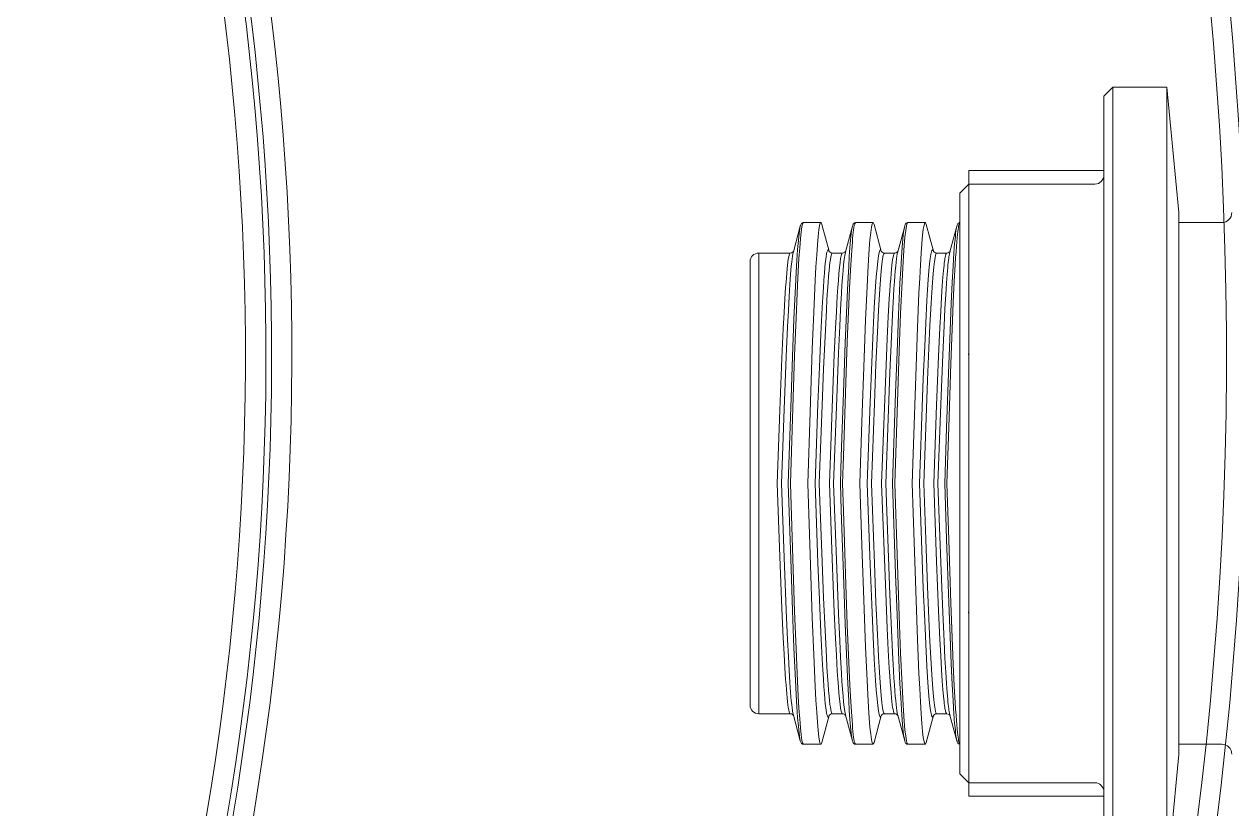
# Model space of a CAD drawing. Header units: metres. Extents: x 1628 to 1845, y 824 to 931.
# Drawn here: x 1708.0821 to 1708.3503, y 879.471 to 879.6453 of the extents above; entities that cross this region are included whole.
import ezdxf

# ---------------------------------------------------------------- set-up
doc = ezdxf.new("R2010")
doc.units = ezdxf.units.M
doc.header["$LTSCALE"] = 0.15
doc.layers.add('hidrosanitário', color=26, linetype='Continuous', lineweight=0)

msp = doc.modelspace()

# ---------------------------------------------------------------- linework, layer by layer
at = {"layer": 'hidrosanitário', "linetype": 'Continuous'}
for p, q in [((1708.32386, 879.6313), (1708.32186, 879.6293)), ((1708.32386, 879.6313), (1708.33586, 879.6313)), ((1708.32386, 879.6313), (1708.32386, 879.5433)), ((1708.33586, 879.6313), (1708.33849, 879.60349)), ((1708.33586, 879.6313), (1708.33586, 879.5433)), ((1708.32186, 879.6293), (1708.32186, 879.6118)), ((1708.29186, 879.6128), (1708.32186, 879.6128)), ((1708.29186, 879.6128), (1708.29186, 879.6098)), ((1708.32186, 879.6118), (1708.32186, 879.5433)), ((1708.29186, 879.6098), (1708.28986, 879.6078)), ((1708.29186, 879.6098), (1708.31986, 879.6098)), ((1708.29186, 879.6098), (1708.29186, 879.5433)), ((1708.28986, 879.6078), (1708.28986, 879.5433)), ((1708.33849, 879.60349), (1708.33849, 879.59212)), ((1708.25291, 879.59475), (1708.25446, 879.60048)), ((1708.25446, 879.60048), (1708.25434, 879.59994)), ((1708.25446, 879.60049), (1708.2545, 879.60061)), ((1708.2545, 879.60061), (1708.25455, 879.60076)), ((1708.25455, 879.60076), (1708.25462, 879.60091)), ((1708.25462, 879.60091), (1708.25474, 879.60106)), ((1708.25481, 879.6003), (1708.25465, 879.59916)), ((1708.25474, 879.60106), (1708.25491, 879.60119)), ((1708.25497, 879.60099), (1708.25481, 879.6003)), ((1708.25491, 879.60119), (1708.25515, 879.60124)), ((1708.25514, 879.60124), (1708.25497, 879.60099)), ((1708.25515, 879.60124), (1708.25514, 879.60124)), ((1708.25514, 879.60124), (1708.25901, 879.60124)), ((1708.25857, 879.5996), (1708.25874, 879.60058)), ((1708.25874, 879.60058), (1708.2589, 879.60113)), ((1708.2589, 879.60113), (1708.25901, 879.60124)), ((1708.25901, 879.60124), (1708.25906, 879.60122)), ((1708.25906, 879.60122), (1708.25923, 879.60084)), ((1708.25923, 879.60084), (1708.26085, 879.59487)), ((1708.2645, 879.59475), (1708.26605, 879.60048)), ((1708.26598, 879.60021), (1708.26591, 879.5998)), ((1708.26605, 879.60048), (1708.26598, 879.60021)), ((1708.26605, 879.60048), (1708.26609, 879.60061)), ((1708.26609, 879.60061), (1708.26614, 879.60076)), ((1708.26614, 879.60076), (1708.26621, 879.6009)), ((1708.26621, 879.6009), (1708.26632, 879.60105)), ((1708.26637, 879.60015), (1708.2663, 879.59965)), ((1708.26632, 879.60105), (1708.26649, 879.60118)), ((1708.26645, 879.60056), (1708.26637, 879.60015)), ((1708.26653, 879.60088), (1708.26645, 879.60056)), ((1708.26649, 879.60118), (1708.26674, 879.60124)), ((1708.26661, 879.60111), (1708.26653, 879.60088)), ((1708.26669, 879.60122), (1708.26661, 879.60111)), ((1708.26673, 879.60124), (1708.26669, 879.60122)), ((1708.26674, 879.60124), (1708.26673, 879.60124)), ((1708.26673, 879.60124), (1708.2706, 879.60124)), ((1708.27009, 879.59904), (1708.27026, 879.60021)), ((1708.27026, 879.60021), (1708.27042, 879.60095)), ((1708.27042, 879.60095), (1708.27058, 879.60124)), ((1708.27058, 879.60124), (1708.2706, 879.60124)), ((1708.2706, 879.60124), (1708.27074, 879.60108)), ((1708.27074, 879.60108), (1708.27082, 879.60084)), ((1708.27082, 879.60084), (1708.27243, 879.59487)), ((1708.27609, 879.59475), (1708.27764, 879.60048)), ((1708.27756, 879.60014), (1708.2774, 879.59912)), ((1708.27764, 879.60048), (1708.27756, 879.60014)), ((1708.27764, 879.60048), (1708.27767, 879.60059)), ((1708.27767, 879.60059), (1708.27771, 879.60072)), ((1708.27771, 879.60072), (1708.27776, 879.60084)), ((1708.27776, 879.60084), (1708.27783, 879.60096)), ((1708.27783, 879.60096), (1708.27795, 879.6011)), ((1708.27803, 879.6005), (1708.27786, 879.59947)), ((1708.27795, 879.6011), (1708.27813, 879.60121)), ((1708.27819, 879.60109), (1708.27803, 879.6005)), ((1708.27813, 879.60121), (1708.27833, 879.60124)), ((1708.27832, 879.60124), (1708.27819, 879.60109)), ((1708.27833, 879.60124), (1708.27832, 879.60124)), ((1708.27832, 879.60124), (1708.28219, 879.60124)), ((1708.28177, 879.59976), (1708.28194, 879.60069)), ((1708.28194, 879.60069), (1708.2821, 879.60117)), ((1708.2821, 879.60117), (1708.28219, 879.60124)), ((1708.28219, 879.60124), (1708.28226, 879.6012)), ((1708.28226, 879.6012), (1708.28241, 879.60084)), ((1708.28241, 879.60084), (1708.28402, 879.59487)), ((1708.28768, 879.59475), (1708.28922, 879.60048)), ((1708.28914, 879.60011), (1708.28908, 879.59977)), ((1708.2892, 879.60037), (1708.28914, 879.60011)), ((1708.28922, 879.60048), (1708.2892, 879.60037)), ((1708.28923, 879.60048), (1708.28925, 879.60058)), ((1708.28925, 879.60058), (1708.2893, 879.60072)), ((1708.2893, 879.60072), (1708.28936, 879.60086)), ((1708.28936, 879.60086), (1708.28945, 879.601)), ((1708.28945, 879.601), (1708.28958, 879.60113)), ((1708.28955, 879.60012), (1708.28948, 879.5997)), ((1708.28961, 879.60046), (1708.28955, 879.60012)), ((1708.28958, 879.60113), (1708.28981, 879.60123)), ((1708.28966, 879.60073), (1708.28961, 879.60046)), ((1708.28972, 879.60093), (1708.28966, 879.60073)), ((1708.28977, 879.60107), (1708.28972, 879.60093)), ((1708.28982, 879.60117), (1708.28977, 879.60107)), ((1708.28981, 879.60123), (1708.28986, 879.60124)), ((1708.28987, 879.60122), (1708.28982, 879.60117)), ((1708.33913, 879.60124), (1708.33849, 879.60124)), ((1708.34805, 879.60124), (1708.33913, 879.60124)), ((1708.25418, 879.59881), (1708.25402, 879.59725)), ((1708.25434, 879.59994), (1708.25418, 879.59881)), ((1708.25449, 879.5976), (1708.25432, 879.59562)), ((1708.25465, 879.59916), (1708.25449, 879.5976)), ((1708.25825, 879.59633), (1708.25841, 879.59818)), ((1708.25841, 879.59818), (1708.25857, 879.5996)), ((1708.26569, 879.59806), (1708.26561, 879.59733)), ((1708.26576, 879.59872), (1708.26569, 879.59806)), ((1708.26583, 879.5993), (1708.26576, 879.59872)), ((1708.26591, 879.5998), (1708.26583, 879.5993)), ((1708.26608, 879.59767), (1708.26601, 879.59686)), ((1708.26615, 879.59841), (1708.26608, 879.59767)), ((1708.26623, 879.59907), (1708.26615, 879.59841)), ((1708.2663, 879.59965), (1708.26623, 879.59907)), ((1708.26977, 879.59541), (1708.26993, 879.59744)), ((1708.26993, 879.59744), (1708.27009, 879.59904)), ((1708.27723, 879.59766), (1708.27707, 879.59579)), ((1708.2774, 879.59912), (1708.27723, 879.59766)), ((1708.2777, 879.59801), (1708.27754, 879.59613)), ((1708.27786, 879.59947), (1708.2777, 879.59801)), ((1708.28145, 879.59662), (1708.28161, 879.59841)), ((1708.28161, 879.59841), (1708.28177, 879.59976)), ((1708.28881, 879.59748), (1708.28873, 879.59661)), ((1708.28888, 879.59822), (1708.28881, 879.59748)), ((1708.28895, 879.59884), (1708.28888, 879.59822)), ((1708.28902, 879.59935), (1708.28895, 879.59884)), ((1708.28908, 879.59977), (1708.28902, 879.59935)), ((1708.28927, 879.59782), (1708.2892, 879.59695)), ((1708.28935, 879.59857), (1708.28927, 879.59782)), ((1708.28942, 879.59919), (1708.28935, 879.59857)), ((1708.28948, 879.5997), (1708.28942, 879.59919)), ((1708.25273, 879.59464), (1708.25286, 879.59475)), ((1708.25281, 879.59431), (1708.25291, 879.59475)), ((1708.25286, 879.59475), (1708.25293, 879.59484)), ((1708.25293, 879.59484), (1708.25294, 879.59487)), ((1708.25386, 879.59528), (1708.2537, 879.59291)), ((1708.25402, 879.59725), (1708.25386, 879.59528)), ((1708.25432, 879.59562), (1708.25416, 879.59324)), ((1708.25809, 879.59407), (1708.25825, 879.59633)), ((1708.26046, 879.59496), (1708.26037, 879.59467)), ((1708.26054, 879.59513), (1708.26046, 879.59496)), ((1708.26063, 879.5952), (1708.26054, 879.59513)), ((1708.26071, 879.59515), (1708.26063, 879.5952)), ((1708.26079, 879.595), (1708.26071, 879.59515)), ((1708.26088, 879.59475), (1708.26079, 879.595)), ((1708.26084, 879.59486), (1708.26083, 879.59489)), ((1708.26083, 879.59489), (1708.26084, 879.59488)), ((1708.26084, 879.59488), (1708.26086, 879.59484)), ((1708.26086, 879.59484), (1708.26093, 879.59475)), ((1708.26093, 879.59475), (1708.26106, 879.59464)), ((1708.26431, 879.59464), (1708.26445, 879.59475)), ((1708.26445, 879.59475), (1708.26451, 879.59484)), ((1708.26446, 879.59459), (1708.2645, 879.59475)), ((1708.26451, 879.59484), (1708.26453, 879.59487)), ((1708.2654, 879.59472), (1708.26534, 879.59372)), ((1708.26547, 879.59566), (1708.2654, 879.59472)), ((1708.26554, 879.59653), (1708.26547, 879.59566)), ((1708.26561, 879.59733), (1708.26554, 879.59653)), ((1708.26587, 879.59504), (1708.2658, 879.59403)), ((1708.26594, 879.59599), (1708.26587, 879.59504)), ((1708.26601, 879.59686), (1708.26594, 879.59599)), ((1708.26961, 879.59299), (1708.26977, 879.59541)), ((1708.27208, 879.59504), (1708.27194, 879.59461)), ((1708.27221, 879.59519), (1708.27208, 879.59504)), ((1708.27232, 879.59512), (1708.27221, 879.59519)), ((1708.27242, 879.59489), (1708.27232, 879.59512)), ((1708.27243, 879.59486), (1708.27242, 879.59489)), ((1708.27242, 879.59489), (1708.27242, 879.59488)), ((1708.27242, 879.59488), (1708.27245, 879.59484)), ((1708.27245, 879.59484), (1708.27252, 879.59475)), ((1708.27252, 879.59475), (1708.27265, 879.59464)), ((1708.2759, 879.59464), (1708.27604, 879.59475)), ((1708.27604, 879.59475), (1708.2761, 879.59484)), ((1708.27606, 879.59464), (1708.27609, 879.59475)), ((1708.2761, 879.59484), (1708.27612, 879.59487)), ((1708.27707, 879.59579), (1708.27691, 879.59351)), ((1708.27754, 879.59613), (1708.27738, 879.59384)), ((1708.28129, 879.59442), (1708.28145, 879.59662)), ((1708.28356, 879.59473), (1708.28344, 879.59414)), ((1708.28368, 879.59507), (1708.28356, 879.59473)), ((1708.28379, 879.59519), (1708.28368, 879.59507)), ((1708.2839, 879.59514), (1708.28379, 879.59519)), ((1708.284, 879.59494), (1708.2839, 879.59514)), ((1708.28402, 879.59487), (1708.284, 879.59494)), ((1708.28402, 879.59486), (1708.28401, 879.59489)), ((1708.28401, 879.59489), (1708.28401, 879.59488)), ((1708.28401, 879.59488), (1708.28404, 879.59484)), ((1708.28404, 879.59484), (1708.28411, 879.59475)), ((1708.28411, 879.59475), (1708.28424, 879.59464)), ((1708.28751, 879.59465), (1708.28764, 879.59477)), ((1708.28764, 879.59477), (1708.2877, 879.59485)), ((1708.28765, 879.59463), (1708.28768, 879.59475)), ((1708.2877, 879.59485), (1708.28771, 879.59486)), ((1708.28865, 879.59561), (1708.28856, 879.59445)), ((1708.28873, 879.59661), (1708.28865, 879.59561)), ((1708.28903, 879.59477), (1708.28894, 879.59345)), ((1708.28911, 879.59594), (1708.28903, 879.59477)), ((1708.2892, 879.59695), (1708.28911, 879.59594)), ((1708.24331, 879.5433), (1708.24331, 879.59255)), ((1708.24524, 879.5433), (1708.24524, 879.59448)), ((1708.25222, 879.59448), (1708.24524, 879.59448)), ((1708.25162, 879.59176), (1708.2517, 879.59248)), ((1708.2517, 879.59248), (1708.25179, 879.5931)), ((1708.25179, 879.5931), (1708.25188, 879.59361)), ((1708.25188, 879.59361), (1708.25197, 879.59401)), ((1708.25197, 879.59401), (1708.25206, 879.5943)), ((1708.25206, 879.5943), (1708.25216, 879.59446)), ((1708.25216, 879.59446), (1708.25222, 879.59448)), ((1708.25222, 879.59448), (1708.25248, 879.59452)), ((1708.25222, 879.59448), (1708.25222, 879.59448)), ((1708.25246, 879.5916), (1708.25255, 879.59243)), ((1708.25248, 879.59452), (1708.25273, 879.59464)), ((1708.25255, 879.59243), (1708.25264, 879.59316)), ((1708.25264, 879.59316), (1708.25272, 879.59379)), ((1708.25272, 879.59379), (1708.25281, 879.59431)), ((1708.2537, 879.59291), (1708.25353, 879.59016)), ((1708.25416, 879.59324), (1708.254, 879.59047)), ((1708.25793, 879.59143), (1708.25809, 879.59407)), ((1708.26001, 879.59225), (1708.25991, 879.59123)), ((1708.26011, 879.59307), (1708.26001, 879.59225)), ((1708.2602, 879.59374), (1708.26011, 879.59307)), ((1708.26028, 879.59427), (1708.2602, 879.59374)), ((1708.26037, 879.59467), (1708.26028, 879.59427)), ((1708.26104, 879.59238), (1708.26094, 879.59156)), ((1708.26113, 879.59304), (1708.26104, 879.59238)), ((1708.26106, 879.59464), (1708.2613, 879.59452)), ((1708.26122, 879.59356), (1708.26113, 879.59304)), ((1708.2613, 879.59396), (1708.26122, 879.59356)), ((1708.2613, 879.59452), (1708.26157, 879.59448)), ((1708.26139, 879.59424), (1708.2613, 879.59396)), ((1708.26147, 879.59442), (1708.26139, 879.59424)), ((1708.26156, 879.59448), (1708.26147, 879.59442)), ((1708.26157, 879.59448), (1708.26156, 879.59448)), ((1708.26381, 879.59448), (1708.26157, 879.59448)), ((1708.26315, 879.59124), (1708.26328, 879.59236)), ((1708.26328, 879.59236), (1708.2634, 879.59324)), ((1708.2634, 879.59324), (1708.26353, 879.59389)), ((1708.26353, 879.59389), (1708.26365, 879.59429)), ((1708.26365, 879.59429), (1708.26376, 879.59447)), ((1708.26376, 879.59447), (1708.26381, 879.59448)), ((1708.26381, 879.59448), (1708.26407, 879.59452)), ((1708.26381, 879.59448), (1708.26381, 879.59448)), ((1708.26407, 879.59452), (1708.26431, 879.59464)), ((1708.26408, 879.5919), (1708.26421, 879.59303)), ((1708.26421, 879.59303), (1708.26433, 879.59393)), ((1708.26433, 879.59393), (1708.26446, 879.59459)), ((1708.26534, 879.59372), (1708.2652, 879.59152)), ((1708.2658, 879.59403), (1708.26567, 879.59183)), ((1708.26944, 879.59017), (1708.26961, 879.59299)), ((1708.27165, 879.59268), (1708.27149, 879.59112)), ((1708.2718, 879.59384), (1708.27165, 879.59268)), ((1708.27194, 879.59461), (1708.2718, 879.59384)), ((1708.27273, 879.59314), (1708.27258, 879.59198)), ((1708.27265, 879.59464), (1708.27289, 879.59452)), ((1708.27288, 879.5939), (1708.27273, 879.59314)), ((1708.27301, 879.59433), (1708.27288, 879.5939)), ((1708.27289, 879.59452), (1708.27316, 879.59448)), ((1708.27314, 879.59448), (1708.27301, 879.59433)), ((1708.27316, 879.59448), (1708.27314, 879.59448)), ((1708.27316, 879.59448), (1708.27316, 879.59448)), ((1708.2754, 879.59448), (1708.27316, 879.59448)), ((1708.27479, 879.59176), (1708.27488, 879.59248)), ((1708.27488, 879.59248), (1708.27496, 879.59307)), ((1708.27496, 879.59307), (1708.27505, 879.59356)), ((1708.27505, 879.59356), (1708.27513, 879.59394)), ((1708.27513, 879.59394), (1708.27521, 879.59422)), ((1708.27521, 879.59422), (1708.27529, 879.5944)), ((1708.27529, 879.5944), (1708.27538, 879.59448)), ((1708.27538, 879.59448), (1708.2754, 879.59448)), ((1708.2754, 879.59448), (1708.27566, 879.59452)), ((1708.27564, 879.59155), (1708.27573, 879.59242)), ((1708.27566, 879.59452), (1708.2759, 879.59464)), ((1708.27573, 879.59242), (1708.27581, 879.59316)), ((1708.27581, 879.59316), (1708.2759, 879.59376)), ((1708.2759, 879.59376), (1708.27598, 879.59425)), ((1708.27598, 879.59425), (1708.27606, 879.59464)), ((1708.27691, 879.59351), (1708.27675, 879.59085)), ((1708.27738, 879.59384), (1708.27722, 879.59116)), ((1708.28113, 879.59183), (1708.28129, 879.59442)), ((1708.28317, 879.59207), (1708.28302, 879.59049)), ((1708.28331, 879.59327), (1708.28317, 879.59207)), ((1708.28344, 879.59414), (1708.28331, 879.59327)), ((1708.28424, 879.59257), (1708.2841, 879.59139)), ((1708.28424, 879.59464), (1708.28448, 879.59452)), ((1708.28437, 879.59343), (1708.28424, 879.59257)), ((1708.2845, 879.59402), (1708.28437, 879.59343)), ((1708.28448, 879.59452), (1708.28475, 879.59448)), ((1708.28461, 879.59435), (1708.2845, 879.59402)), ((1708.28472, 879.59448), (1708.28461, 879.59435)), ((1708.28475, 879.59448), (1708.28472, 879.59448)), ((1708.28699, 879.59448), (1708.28474, 879.59448)), ((1708.28475, 879.59448), (1708.28475, 879.59448)), ((1708.28638, 879.59173), (1708.28643, 879.5922)), ((1708.28643, 879.5922), (1708.28649, 879.59261)), ((1708.28649, 879.59261), (1708.28654, 879.59297)), ((1708.28654, 879.59297), (1708.28658, 879.59327)), ((1708.28658, 879.59327), (1708.28663, 879.59353)), ((1708.28663, 879.59353), (1708.28667, 879.59375)), ((1708.28667, 879.59375), (1708.28671, 879.59393)), ((1708.28671, 879.59393), (1708.28675, 879.59408)), ((1708.28675, 879.59408), (1708.28679, 879.5942)), ((1708.28679, 879.5942), (1708.28683, 879.59429)), ((1708.28683, 879.59429), (1708.28686, 879.59437)), ((1708.28686, 879.59437), (1708.2869, 879.59442)), ((1708.2869, 879.59442), (1708.28693, 879.59446)), ((1708.28693, 879.59446), (1708.28696, 879.59448)), ((1708.28696, 879.59448), (1708.28699, 879.59448)), ((1708.28699, 879.59448), (1708.28699, 879.59448)), ((1708.287, 879.59448), (1708.28729, 879.59453)), ((1708.28725, 879.59185), (1708.28731, 879.5924)), ((1708.28729, 879.59453), (1708.28751, 879.59465)), ((1708.28731, 879.5924), (1708.28737, 879.59288)), ((1708.28737, 879.59288), (1708.28742, 879.59329)), ((1708.28742, 879.59329), (1708.28747, 879.59365)), ((1708.28747, 879.59365), (1708.28752, 879.59396)), ((1708.28752, 879.59396), (1708.28756, 879.59422)), ((1708.28756, 879.59422), (1708.28761, 879.59445)), ((1708.28761, 879.59445), (1708.28765, 879.59463)), ((1708.28847, 879.59313), (1708.28838, 879.59162)), ((1708.28856, 879.59445), (1708.28847, 879.59313)), ((1708.28894, 879.59345), (1708.28885, 879.59193)), ((1708.33849, 879.59212), (1708.33849, 879.5433)), ((1708.25136, 879.58906), (1708.25145, 879.59004)), ((1708.25145, 879.59004), (1708.25153, 879.59094)), ((1708.25153, 879.59094), (1708.25162, 879.59176)), ((1708.25222, 879.58862), (1708.2523, 879.58969)), ((1708.2523, 879.58969), (1708.25238, 879.59068)), ((1708.25238, 879.59068), (1708.25246, 879.5916)), ((1708.25353, 879.59016), (1708.25337, 879.58704)), ((1708.254, 879.59047), (1708.25384, 879.58734)), ((1708.25776, 879.5884), (1708.25793, 879.59143)), ((1708.2598, 879.58999), (1708.25969, 879.5885)), ((1708.25991, 879.59123), (1708.2598, 879.58999)), ((1708.26073, 879.58934), (1708.26062, 879.58786)), ((1708.26084, 879.59056), (1708.26073, 879.58934)), ((1708.26094, 879.59156), (1708.26084, 879.59056)), ((1708.2629, 879.5884), (1708.26302, 879.58991)), ((1708.26302, 879.58991), (1708.26315, 879.59124)), ((1708.26383, 879.58902), (1708.26396, 879.59055)), ((1708.26396, 879.59055), (1708.26408, 879.5919)), ((1708.2652, 879.59152), (1708.26506, 879.58907)), ((1708.26553, 879.58936), (1708.26539, 879.58656)), ((1708.26567, 879.59183), (1708.26553, 879.58936)), ((1708.26928, 879.587), (1708.26944, 879.59017)), ((1708.27149, 879.59112), (1708.27133, 879.58922)), ((1708.27242, 879.59045), (1708.27226, 879.58857)), ((1708.27258, 879.59198), (1708.27242, 879.59045)), ((1708.27452, 879.58875), (1708.27461, 879.5899)), ((1708.27461, 879.5899), (1708.2747, 879.5909)), ((1708.2747, 879.5909), (1708.27479, 879.59176)), ((1708.27535, 879.58807), (1708.27545, 879.58937)), ((1708.27545, 879.58937), (1708.27554, 879.59053)), ((1708.27554, 879.59053), (1708.27564, 879.59155)), ((1708.27675, 879.59085), (1708.27659, 879.58782)), ((1708.27722, 879.59116), (1708.27706, 879.58812)), ((1708.28096, 879.58886), (1708.28113, 879.59183)), ((1708.28302, 879.59049), (1708.28287, 879.58856)), ((1708.28395, 879.58982), (1708.2838, 879.58792)), ((1708.2841, 879.59139), (1708.28395, 879.58982)), ((1708.28613, 879.58909), (1708.2862, 879.58989)), ((1708.2862, 879.58989), (1708.28626, 879.59058)), ((1708.28626, 879.59058), (1708.28632, 879.5912)), ((1708.28632, 879.5912), (1708.28638, 879.59173)), ((1708.28699, 879.5888), (1708.28706, 879.58972)), ((1708.28706, 879.58972), (1708.28713, 879.59053)), ((1708.28713, 879.59053), (1708.28719, 879.59123)), ((1708.28719, 879.59123), (1708.28725, 879.59185)), ((1708.28838, 879.59162), (1708.28818, 879.58796)), ((1708.28885, 879.59193), (1708.28865, 879.58825)), ((1708.25104, 879.58429), (1708.2512, 879.58687)), ((1708.2512, 879.58687), (1708.25128, 879.58801)), ((1708.25128, 879.58801), (1708.25136, 879.58906)), ((1708.25197, 879.58484), (1708.25213, 879.58747)), ((1708.25213, 879.58747), (1708.25222, 879.58862)), ((1708.25337, 879.58704), (1708.25305, 879.57983)), ((1708.25384, 879.58734), (1708.25352, 879.58008)), ((1708.25744, 879.58134), (1708.25776, 879.5884)), ((1708.25957, 879.58674), (1708.25944, 879.58471)), ((1708.25969, 879.5885), (1708.25957, 879.58674)), ((1708.26062, 879.58786), (1708.2605, 879.58612)), ((1708.26267, 879.58499), (1708.26278, 879.58674)), ((1708.26278, 879.58674), (1708.2629, 879.5884)), ((1708.2636, 879.58555), (1708.26371, 879.58733)), ((1708.26371, 879.58733), (1708.26383, 879.58902)), ((1708.26506, 879.58907), (1708.26492, 879.58629)), ((1708.26896, 879.57967), (1708.26928, 879.587)), ((1708.27118, 879.58704), (1708.27103, 879.58473)), ((1708.27133, 879.58922), (1708.27118, 879.58704)), ((1708.27226, 879.58857), (1708.27211, 879.58642)), ((1708.27432, 879.58602), (1708.27442, 879.58747)), ((1708.27442, 879.58747), (1708.27452, 879.58875)), ((1708.27525, 879.5866), (1708.27535, 879.58807)), ((1708.27659, 879.58782), (1708.27626, 879.58075)), ((1708.27706, 879.58812), (1708.27673, 879.58102)), ((1708.2808, 879.58554), (1708.28096, 879.58886)), ((1708.28287, 879.58856), (1708.28272, 879.58633)), ((1708.2838, 879.58792), (1708.28365, 879.58572)), ((1708.28583, 879.58469), (1708.28599, 879.58716)), ((1708.28599, 879.58716), (1708.28606, 879.58819)), ((1708.28606, 879.58819), (1708.28613, 879.58909)), ((1708.28676, 879.58524), (1708.28692, 879.58776)), ((1708.28692, 879.58776), (1708.28699, 879.5888)), ((1708.28818, 879.58796), (1708.28796, 879.58327)), ((1708.28865, 879.58825), (1708.28843, 879.58354)), ((1708.25086, 879.58123), (1708.25104, 879.58429)), ((1708.2518, 879.58174), (1708.25197, 879.58484)), ((1708.25944, 879.58471), (1708.25931, 879.58235)), ((1708.26037, 879.58412), (1708.26024, 879.58179)), ((1708.2605, 879.58612), (1708.26037, 879.58412)), ((1708.26246, 879.58142), (1708.26267, 879.58499)), ((1708.26339, 879.58193), (1708.2636, 879.58555)), ((1708.26492, 879.58629), (1708.26469, 879.58122)), ((1708.26539, 879.58656), (1708.26516, 879.58146)), ((1708.27103, 879.58473), (1708.27089, 879.5823)), ((1708.27196, 879.58413), (1708.27183, 879.58174)), ((1708.27211, 879.58642), (1708.27196, 879.58413)), ((1708.27399, 879.58033), (1708.27422, 879.58436)), ((1708.27422, 879.58436), (1708.27432, 879.58602)), ((1708.27492, 879.58083), (1708.27515, 879.58492)), ((1708.27515, 879.58492), (1708.27525, 879.5866)), ((1708.28048, 879.57794), (1708.2808, 879.58554)), ((1708.28272, 879.58633), (1708.28257, 879.58391)), ((1708.28365, 879.58572), (1708.2835, 879.58333)), ((1708.28565, 879.58159), (1708.28583, 879.58469)), ((1708.28658, 879.5821), (1708.28676, 879.58524)), ((1708.25161, 879.57807), (1708.2518, 879.58174)), ((1708.25711, 879.57311), (1708.25744, 879.58134)), ((1708.25931, 879.58235), (1708.25902, 879.57645)), ((1708.26024, 879.58179), (1708.25995, 879.57596)), ((1708.26228, 879.57778), (1708.26246, 879.58142)), ((1708.26321, 879.57823), (1708.26339, 879.58193)), ((1708.26516, 879.58146), (1708.26489, 879.57472)), ((1708.27089, 879.5823), (1708.27065, 879.57739)), ((1708.27183, 879.58174), (1708.27158, 879.5769)), ((1708.28257, 879.58391), (1708.28231, 879.57891)), ((1708.2835, 879.58333), (1708.28324, 879.57839)), ((1708.28546, 879.57788), (1708.28565, 879.58159)), ((1708.28639, 879.57834), (1708.28658, 879.5821)), ((1708.28796, 879.58327), (1708.28771, 879.57729)), ((1708.28843, 879.58354), (1708.28818, 879.57753)), ((1708.25068, 879.57762), (1708.25086, 879.58123)), ((1708.25305, 879.57983), (1708.25272, 879.57149)), ((1708.25352, 879.58008), (1708.25319, 879.5717)), ((1708.26469, 879.58122), (1708.26443, 879.57451)), ((1708.26863, 879.57121), (1708.26896, 879.57967)), ((1708.27375, 879.57546), (1708.27399, 879.58033)), ((1708.27469, 879.57588), (1708.27492, 879.58083)), ((1708.27626, 879.58075), (1708.27594, 879.57253)), ((1708.27673, 879.58102), (1708.27641, 879.57275)), ((1708.28231, 879.57891), (1708.28207, 879.57382)), ((1708.25038, 879.57112), (1708.25068, 879.57762)), ((1708.25132, 879.57148), (1708.25161, 879.57807)), ((1708.25902, 879.57645), (1708.2587, 879.56913)), ((1708.25995, 879.57596), (1708.25963, 879.56874)), ((1708.26201, 879.57191), (1708.26228, 879.57778)), ((1708.26294, 879.57228), (1708.26321, 879.57823)), ((1708.27065, 879.57739), (1708.27033, 879.57017)), ((1708.27158, 879.5769), (1708.27126, 879.56978)), ((1708.28015, 879.56928), (1708.28048, 879.57794)), ((1708.28324, 879.57839), (1708.28301, 879.57337)), ((1708.28517, 879.57159), (1708.28546, 879.57788)), ((1708.2861, 879.57196), (1708.28639, 879.57834)), ((1708.28771, 879.57729), (1708.28743, 879.56972)), ((1708.28818, 879.57753), (1708.28789, 879.56992)), ((1708.26443, 879.57451), (1708.2641, 879.56558)), ((1708.26489, 879.57472), (1708.26457, 879.56574)), ((1708.27341, 879.56764), (1708.27375, 879.57546)), ((1708.27435, 879.56795), (1708.27469, 879.57588)), ((1708.28207, 879.57382), (1708.28177, 879.56657)), ((1708.28301, 879.57337), (1708.2827, 879.56622)), ((1708.24992, 879.55956), (1708.25038, 879.57112)), ((1708.25085, 879.55976), (1708.25132, 879.57148)), ((1708.25272, 879.57149), (1708.2524, 879.5623)), ((1708.25319, 879.5717), (1708.25287, 879.56245)), ((1708.25663, 879.55911), (1708.25711, 879.57311)), ((1708.26153, 879.56008), (1708.26201, 879.57191)), ((1708.26246, 879.56029), (1708.26294, 879.57228)), ((1708.26815, 879.557), (1708.26863, 879.57121)), ((1708.27594, 879.57253), (1708.27562, 879.56345)), ((1708.27641, 879.57275), (1708.27608, 879.56361)), ((1708.28473, 879.56066), (1708.28517, 879.57159)), ((1708.28566, 879.56087), (1708.2861, 879.57196)), ((1708.29183, 879.57185), (1708.29186, 879.57245)), ((1708.2587, 879.56913), (1708.25838, 879.56097)), ((1708.25963, 879.56874), (1708.25931, 879.56069)), ((1708.27033, 879.57017), (1708.26998, 879.56135)), ((1708.27126, 879.56978), (1708.27091, 879.56107)), ((1708.27343, 879.5433), (1708.27435, 879.56795)), ((1708.2795, 879.54984), (1708.28015, 879.56928)), ((1708.28743, 879.56972), (1708.28695, 879.55568)), ((1708.28789, 879.56992), (1708.28741, 879.5558)), ((1708.2641, 879.56558), (1708.26356, 879.5493)), ((1708.26457, 879.56574), (1708.26403, 879.54937)), ((1708.2725, 879.5433), (1708.27341, 879.56764)), ((1708.28177, 879.56657), (1708.28137, 879.556)), ((1708.2827, 879.56622), (1708.2823, 879.55579)), ((1708.27562, 879.56345), (1708.27496, 879.5433)), ((1708.27608, 879.56361), (1708.27542, 879.5433)), ((1708.2524, 879.5623), (1708.25178, 879.5433)), ((1708.25287, 879.56245), (1708.25225, 879.5433)), ((1708.25838, 879.56097), (1708.25774, 879.5433)), ((1708.25931, 879.56069), (1708.25867, 879.5433)), ((1708.26091, 879.5433), (1708.26153, 879.56008)), ((1708.26185, 879.5433), (1708.26246, 879.56029)), ((1708.26998, 879.56135), (1708.26933, 879.5433)), ((1708.27091, 879.56107), (1708.27026, 879.5433)), ((1708.28409, 879.5433), (1708.28473, 879.56066)), ((1708.28502, 879.5433), (1708.28566, 879.56087)), ((1708.24932, 879.5433), (1708.24992, 879.55956)), ((1708.25026, 879.5433), (1708.25085, 879.55976)), ((1708.25612, 879.5433), (1708.25663, 879.55911)), ((1708.26771, 879.5433), (1708.26815, 879.557)), ((1708.28137, 879.556), (1708.28091, 879.5433)), ((1708.2823, 879.55579), (1708.28185, 879.5433)), ((1708.28695, 879.55568), (1708.28655, 879.5433)), ((1708.28741, 879.5558), (1708.28701, 879.5433)), ((1708.26356, 879.5493), (1708.26337, 879.5433)), ((1708.26403, 879.54937), (1708.26384, 879.5433)), ((1708.27929, 879.5433), (1708.2795, 879.54984)), ((1708.24331, 879.5433), (1708.24331, 879.49405)), ((1708.24524, 879.5433), (1708.24524, 879.49212)), ((1708.24932, 879.5433), (1708.24992, 879.52704)), ((1708.25026, 879.5433), (1708.25085, 879.52684)), ((1708.2524, 879.5243), (1708.25178, 879.5433)), ((1708.25287, 879.52415), (1708.25225, 879.5433)), ((1708.25612, 879.5433), (1708.25663, 879.52748)), ((1708.25838, 879.52563), (1708.25774, 879.5433)), ((1708.25931, 879.5259), (1708.25867, 879.5433)), ((1708.26091, 879.5433), (1708.26153, 879.52651)), ((1708.26185, 879.5433), (1708.26246, 879.52631)), ((1708.26356, 879.53729), (1708.26337, 879.5433)), ((1708.26403, 879.53722), (1708.26384, 879.5433)), ((1708.26771, 879.5433), (1708.26815, 879.52959)), ((1708.26998, 879.52525), (1708.26933, 879.5433)), ((1708.27091, 879.52553), (1708.27026, 879.5433)), ((1708.2725, 879.5433), (1708.27341, 879.51896)), ((1708.27343, 879.5433), (1708.27435, 879.51865)), ((1708.27562, 879.52315), (1708.27496, 879.5433)), ((1708.27608, 879.52299), (1708.27542, 879.5433)), ((1708.27929, 879.5433), (1708.2795, 879.53676)), ((1708.28137, 879.5306), (1708.28091, 879.5433)), ((1708.2823, 879.53081), (1708.28185, 879.5433)), ((1708.28409, 879.5433), (1708.28473, 879.52594)), ((1708.28502, 879.5433), (1708.28566, 879.52572)), ((1708.28695, 879.53091), (1708.28655, 879.5433)), ((1708.28741, 879.5308), (1708.28701, 879.5433)), ((1708.28986, 879.4788), (1708.28986, 879.5433)), ((1708.29186, 879.4768), (1708.29186, 879.5433)), ((1708.32186, 879.4748), (1708.32186, 879.5433)), ((1708.32386, 879.4553), (1708.32386, 879.5433)), ((1708.33586, 879.4553), (1708.33586, 879.5433)), ((1708.33849, 879.49448), (1708.33849, 879.5433)), ((1708.2641, 879.52102), (1708.26356, 879.53729)), ((1708.26457, 879.52086), (1708.26403, 879.53722)), ((1708.2795, 879.53676), (1708.28015, 879.51732)), ((1708.28177, 879.52003), (1708.28137, 879.5306)), ((1708.2827, 879.52038), (1708.2823, 879.53081)), ((1708.28743, 879.51687), (1708.28695, 879.53091)), ((1708.28789, 879.51668), (1708.28741, 879.5308)), ((1708.26815, 879.52959), (1708.26863, 879.51538)), ((1708.24992, 879.52704), (1708.25038, 879.51547)), ((1708.25085, 879.52684), (1708.25132, 879.51511)), ((1708.25663, 879.52748), (1708.25711, 879.51349)), ((1708.2587, 879.51747), (1708.25838, 879.52563)), ((1708.25963, 879.51785), (1708.25931, 879.5259)), ((1708.26153, 879.52651), (1708.26201, 879.51469)), ((1708.26246, 879.52631), (1708.26294, 879.51431)), ((1708.27033, 879.51642), (1708.26998, 879.52525)), ((1708.27126, 879.51682), (1708.27091, 879.52553)), ((1708.28473, 879.52594), (1708.28517, 879.51501)), ((1708.28566, 879.52572), (1708.2861, 879.51464)), ((1708.25272, 879.5151), (1708.2524, 879.5243)), ((1708.25319, 879.5149), (1708.25287, 879.52415)), ((1708.27594, 879.51407), (1708.27562, 879.52315)), ((1708.27641, 879.51385), (1708.27608, 879.52299)), ((1708.26443, 879.51208), (1708.2641, 879.52102)), ((1708.26489, 879.51187), (1708.26457, 879.52086)), ((1708.28207, 879.51278), (1708.28177, 879.52003)), ((1708.28301, 879.51322), (1708.2827, 879.52038)), ((1708.25902, 879.51015), (1708.2587, 879.51747)), ((1708.25995, 879.51063), (1708.25963, 879.51785)), ((1708.27341, 879.51896), (1708.27375, 879.51114)), ((1708.27435, 879.51865), (1708.27469, 879.51071)), ((1708.28015, 879.51732), (1708.28048, 879.50865)), ((1708.25038, 879.51547), (1708.25068, 879.50898)), ((1708.25132, 879.51511), (1708.25161, 879.50852)), ((1708.25305, 879.50677), (1708.25272, 879.5151)), ((1708.25352, 879.50651), (1708.25319, 879.5149)), ((1708.26201, 879.51469), (1708.26228, 879.50882)), ((1708.26294, 879.51431), (1708.26321, 879.50836)), ((1708.26863, 879.51538), (1708.26896, 879.50693)), ((1708.27065, 879.5092), (1708.27033, 879.51642)), ((1708.27158, 879.5097), (1708.27126, 879.51682)), ((1708.28517, 879.51501), (1708.28546, 879.50872)), ((1708.2861, 879.51464), (1708.28639, 879.50826)), ((1708.28771, 879.5093), (1708.28743, 879.51687)), ((1708.28818, 879.50907), (1708.28789, 879.51668)), ((1708.29183, 879.51475), (1708.29186, 879.51414)), ((1708.25711, 879.51349), (1708.25744, 879.50525)), ((1708.26469, 879.50538), (1708.26443, 879.51208)), ((1708.26516, 879.50513), (1708.26489, 879.51187)), ((1708.27626, 879.50584), (1708.27594, 879.51407)), ((1708.27673, 879.50558), (1708.27641, 879.51385)), ((1708.28231, 879.50769), (1708.28207, 879.51278)), ((1708.28324, 879.5082), (1708.28301, 879.51322)), ((1708.25068, 879.50898), (1708.25086, 879.50537)), ((1708.25931, 879.50424), (1708.25902, 879.51015)), ((1708.26024, 879.5048), (1708.25995, 879.51063)), ((1708.27089, 879.50429), (1708.27065, 879.5092)), ((1708.27183, 879.50485), (1708.27158, 879.5097)), ((1708.27375, 879.51114), (1708.27399, 879.50626)), ((1708.27469, 879.51071), (1708.27492, 879.50577)), ((1708.28796, 879.50332), (1708.28771, 879.5093)), ((1708.28843, 879.50306), (1708.28818, 879.50907)), ((1708.25161, 879.50852), (1708.2518, 879.50486)), ((1708.25337, 879.49956), (1708.25305, 879.50677)), ((1708.25384, 879.49926), (1708.25352, 879.50651)), ((1708.26228, 879.50882), (1708.26246, 879.50518)), ((1708.26321, 879.50836), (1708.26339, 879.50467)), ((1708.26896, 879.50693), (1708.26928, 879.4996)), ((1708.27399, 879.50626), (1708.27422, 879.50224)), ((1708.28048, 879.50865), (1708.2808, 879.50106)), ((1708.28257, 879.50269), (1708.28231, 879.50769)), ((1708.2835, 879.50327), (1708.28324, 879.5082)), ((1708.28546, 879.50872), (1708.28565, 879.50501)), ((1708.28639, 879.50826), (1708.28658, 879.50449)), ((1708.25086, 879.50537), (1708.25104, 879.50231)), ((1708.2518, 879.50486), (1708.25197, 879.50175)), ((1708.25744, 879.50525), (1708.25776, 879.49819)), ((1708.25944, 879.50189), (1708.25931, 879.50424)), ((1708.26037, 879.50248), (1708.26024, 879.5048)), ((1708.26246, 879.50518), (1708.26267, 879.50161)), ((1708.26339, 879.50467), (1708.2636, 879.50105)), ((1708.26492, 879.50031), (1708.26469, 879.50538)), ((1708.26539, 879.50004), (1708.26516, 879.50513)), ((1708.27103, 879.50187), (1708.27089, 879.50429)), ((1708.27196, 879.50246), (1708.27183, 879.50485)), ((1708.27492, 879.50577), (1708.27515, 879.50168)), ((1708.27659, 879.49878), (1708.27626, 879.50584)), ((1708.27706, 879.49848), (1708.27673, 879.50558)), ((1708.28565, 879.50501), (1708.28583, 879.50191)), ((1708.28658, 879.50449), (1708.28676, 879.50135)), ((1708.25104, 879.50231), (1708.2512, 879.49972)), ((1708.25197, 879.50175), (1708.25213, 879.49913)), ((1708.25957, 879.49986), (1708.25944, 879.50189)), ((1708.2605, 879.50047), (1708.26037, 879.50248)), ((1708.26267, 879.50161), (1708.26278, 879.49985)), ((1708.2636, 879.50105), (1708.26371, 879.49926)), ((1708.27118, 879.49955), (1708.27103, 879.50187)), ((1708.27211, 879.50017), (1708.27196, 879.50246)), ((1708.27422, 879.50224), (1708.27432, 879.50058)), ((1708.27515, 879.50168), (1708.27525, 879.5)), ((1708.2808, 879.50106), (1708.28096, 879.49774)), ((1708.28272, 879.50026), (1708.28257, 879.50269)), ((1708.28365, 879.50087), (1708.2835, 879.50327)), ((1708.2838, 879.49868), (1708.28365, 879.50087)), ((1708.28583, 879.50191), (1708.28599, 879.49943)), ((1708.28676, 879.50135), (1708.28692, 879.49884)), ((1708.28818, 879.49863), (1708.28796, 879.50332)), ((1708.28865, 879.49834), (1708.28843, 879.50306)), ((1708.2512, 879.49972), (1708.25128, 879.49858)), ((1708.25128, 879.49858), (1708.25136, 879.49753)), ((1708.25213, 879.49913), (1708.25222, 879.49797)), ((1708.25353, 879.49644), (1708.25337, 879.49956)), ((1708.254, 879.49613), (1708.25384, 879.49926)), ((1708.25776, 879.49819), (1708.25793, 879.49517)), ((1708.25969, 879.49809), (1708.25957, 879.49986)), ((1708.26062, 879.49873), (1708.2605, 879.50047)), ((1708.26073, 879.49726), (1708.26062, 879.49873)), ((1708.26278, 879.49985), (1708.2629, 879.49819)), ((1708.2629, 879.49819), (1708.26302, 879.49668)), ((1708.26371, 879.49926), (1708.26383, 879.49758)), ((1708.26506, 879.49753), (1708.26492, 879.50031)), ((1708.26553, 879.49724), (1708.26539, 879.50004)), ((1708.26928, 879.4996), (1708.26944, 879.49642)), ((1708.27133, 879.49738), (1708.27118, 879.49955)), ((1708.27226, 879.49802), (1708.27211, 879.50017)), ((1708.27432, 879.50058), (1708.27442, 879.49913)), ((1708.27442, 879.49913), (1708.27452, 879.49785)), ((1708.27525, 879.5), (1708.27535, 879.49853)), ((1708.27535, 879.49853), (1708.27545, 879.49723)), ((1708.27675, 879.49575), (1708.27659, 879.49878)), ((1708.27722, 879.49543), (1708.27706, 879.49848)), ((1708.28287, 879.49804), (1708.28272, 879.50026)), ((1708.28395, 879.49677), (1708.2838, 879.49868)), ((1708.28599, 879.49943), (1708.28606, 879.4984)), ((1708.28606, 879.4984), (1708.28613, 879.4975)), ((1708.28692, 879.49884), (1708.28699, 879.49779)), ((1708.28838, 879.49497), (1708.28818, 879.49863)), ((1708.28885, 879.49466), (1708.28865, 879.49834)), ((1708.25136, 879.49753), (1708.25145, 879.49656)), ((1708.25145, 879.49656), (1708.25153, 879.49566)), ((1708.25153, 879.49566), (1708.25162, 879.49484)), ((1708.25222, 879.49797), (1708.2523, 879.49691)), ((1708.2523, 879.49691), (1708.25238, 879.49592)), ((1708.25238, 879.49592), (1708.25246, 879.495)), ((1708.2537, 879.49369), (1708.25353, 879.49644)), ((1708.25416, 879.49336), (1708.254, 879.49613)), ((1708.2598, 879.4966), (1708.25969, 879.49809)), ((1708.25991, 879.49537), (1708.2598, 879.4966)), ((1708.26084, 879.49604), (1708.26073, 879.49726)), ((1708.26094, 879.49504), (1708.26084, 879.49604)), ((1708.26302, 879.49668), (1708.26315, 879.49536)), ((1708.26383, 879.49758), (1708.26396, 879.49605)), ((1708.26396, 879.49605), (1708.26408, 879.4947)), ((1708.2652, 879.49507), (1708.26506, 879.49753)), ((1708.26567, 879.49477), (1708.26553, 879.49724)), ((1708.26944, 879.49642), (1708.26961, 879.49361)), ((1708.27149, 879.49547), (1708.27133, 879.49738)), ((1708.27165, 879.49392), (1708.27149, 879.49547)), ((1708.27242, 879.49615), (1708.27226, 879.49802)), ((1708.27258, 879.49461), (1708.27242, 879.49615)), ((1708.27452, 879.49785), (1708.27461, 879.4967)), ((1708.27461, 879.4967), (1708.2747, 879.4957)), ((1708.2747, 879.4957), (1708.27479, 879.49484)), ((1708.27545, 879.49723), (1708.27554, 879.49606)), ((1708.27554, 879.49606), (1708.27564, 879.49505)), ((1708.27691, 879.49309), (1708.27675, 879.49575)), ((1708.28096, 879.49774), (1708.28113, 879.49477)), ((1708.28302, 879.49611), (1708.28287, 879.49804)), ((1708.28317, 879.49453), (1708.28302, 879.49611)), ((1708.2841, 879.49521), (1708.28395, 879.49677)), ((1708.28613, 879.4975), (1708.2862, 879.49671)), ((1708.2862, 879.49671), (1708.28626, 879.49601)), ((1708.28626, 879.49601), (1708.28632, 879.4954)), ((1708.28699, 879.49779), (1708.28706, 879.49688)), ((1708.28706, 879.49688), (1708.28713, 879.49607)), ((1708.28713, 879.49607), (1708.28719, 879.49536)), ((1708.25162, 879.49484), (1708.2517, 879.49411)), ((1708.2517, 879.49411), (1708.25179, 879.49349)), ((1708.25179, 879.49349), (1708.25188, 879.49298)), ((1708.25188, 879.49298), (1708.25197, 879.49258)), ((1708.25246, 879.495), (1708.25255, 879.49417)), ((1708.25255, 879.49417), (1708.25264, 879.49343)), ((1708.25264, 879.49343), (1708.25272, 879.4928)), ((1708.25272, 879.4928), (1708.25281, 879.49229)), ((1708.25386, 879.49132), (1708.2537, 879.49369)), ((1708.25432, 879.49098), (1708.25416, 879.49336)), ((1708.25793, 879.49517), (1708.25809, 879.49252)), ((1708.26001, 879.49435), (1708.25991, 879.49537)), ((1708.26011, 879.49352), (1708.26001, 879.49435)), ((1708.2602, 879.49286), (1708.26011, 879.49352)), ((1708.26028, 879.49233), (1708.2602, 879.49286)), ((1708.26104, 879.49422), (1708.26094, 879.49504)), ((1708.26113, 879.49356), (1708.26104, 879.49422)), ((1708.26122, 879.49304), (1708.26113, 879.49356)), ((1708.2613, 879.49264), (1708.26122, 879.49304)), ((1708.26315, 879.49536), (1708.26328, 879.49424)), ((1708.26328, 879.49424), (1708.2634, 879.49335)), ((1708.2634, 879.49335), (1708.26353, 879.4927)), ((1708.26408, 879.4947), (1708.26421, 879.49356)), ((1708.26421, 879.49356), (1708.26433, 879.49266)), ((1708.26534, 879.49288), (1708.2652, 879.49507)), ((1708.2654, 879.49188), (1708.26534, 879.49288)), ((1708.2658, 879.49256), (1708.26567, 879.49477)), ((1708.26961, 879.49361), (1708.26977, 879.49118)), ((1708.2718, 879.49276), (1708.27165, 879.49392)), ((1708.27273, 879.49346), (1708.27258, 879.49461)), ((1708.27288, 879.4927), (1708.27273, 879.49346)), ((1708.27479, 879.49484), (1708.27488, 879.49412)), ((1708.27488, 879.49412), (1708.27496, 879.49352)), ((1708.27496, 879.49352), (1708.27505, 879.49304)), ((1708.27505, 879.49304), (1708.27513, 879.49266)), ((1708.27564, 879.49505), (1708.27573, 879.49417)), ((1708.27573, 879.49417), (1708.27581, 879.49344)), ((1708.27581, 879.49344), (1708.2759, 879.49283)), ((1708.2759, 879.49283), (1708.27598, 879.49234)), ((1708.27707, 879.49081), (1708.27691, 879.49309)), ((1708.27738, 879.49276), (1708.27722, 879.49543)), ((1708.28113, 879.49477), (1708.28129, 879.49218)), ((1708.28331, 879.49333), (1708.28317, 879.49453)), ((1708.28344, 879.49246), (1708.28331, 879.49333)), ((1708.28424, 879.49403), (1708.2841, 879.49521)), ((1708.28437, 879.49317), (1708.28424, 879.49403)), ((1708.2845, 879.49258), (1708.28437, 879.49317)), ((1708.28632, 879.4954), (1708.28638, 879.49486)), ((1708.28638, 879.49486), (1708.28643, 879.49439)), ((1708.28643, 879.49439), (1708.28649, 879.49398)), ((1708.28649, 879.49398), (1708.28654, 879.49363)), ((1708.28654, 879.49363), (1708.28658, 879.49333)), ((1708.28658, 879.49333), (1708.28663, 879.49307)), ((1708.28663, 879.49307), (1708.28667, 879.49285)), ((1708.28667, 879.49285), (1708.28671, 879.49267)), ((1708.28719, 879.49536), (1708.28725, 879.49474)), ((1708.28725, 879.49474), (1708.28731, 879.4942)), ((1708.28731, 879.4942), (1708.28737, 879.49372)), ((1708.28737, 879.49372), (1708.28742, 879.4933)), ((1708.28742, 879.4933), (1708.28747, 879.49294)), ((1708.28747, 879.49294), (1708.28752, 879.49264)), ((1708.28847, 879.49347), (1708.28838, 879.49497)), ((1708.28856, 879.49215), (1708.28847, 879.49347)), ((1708.28894, 879.49315), (1708.28885, 879.49466)), ((1708.28903, 879.49182), (1708.28894, 879.49315)), ((1708.33849, 879.48311), (1708.33849, 879.49448)), ((1708.25222, 879.49212), (1708.24524, 879.49212)), ((1708.25197, 879.49258), (1708.25206, 879.4923)), ((1708.25206, 879.4923), (1708.25216, 879.49214)), ((1708.25216, 879.49214), (1708.25222, 879.49212)), ((1708.25222, 879.49212), (1708.25222, 879.49212)), ((1708.25222, 879.49212), (1708.25248, 879.49208)), ((1708.25248, 879.49208), (1708.25273, 879.49196)), ((1708.25273, 879.49196), (1708.25286, 879.49184)), ((1708.25281, 879.49229), (1708.25291, 879.49185)), ((1708.25286, 879.49184), (1708.25293, 879.49176)), ((1708.25291, 879.49185), (1708.25446, 879.48612)), ((1708.25293, 879.49176), (1708.25294, 879.49173)), ((1708.25402, 879.48934), (1708.25386, 879.49132)), ((1708.25449, 879.489), (1708.25432, 879.49098)), ((1708.25809, 879.49252), (1708.25825, 879.49027)), ((1708.25825, 879.49027), (1708.25841, 879.48842)), ((1708.25923, 879.48576), (1708.26085, 879.49173)), ((1708.26037, 879.49193), (1708.26028, 879.49233)), ((1708.26046, 879.49164), (1708.26037, 879.49193)), ((1708.26054, 879.49146), (1708.26046, 879.49164)), ((1708.26063, 879.4914), (1708.26054, 879.49146)), ((1708.26071, 879.49144), (1708.26063, 879.4914)), ((1708.26079, 879.4916), (1708.26071, 879.49144)), ((1708.26088, 879.49185), (1708.26079, 879.4916)), ((1708.26084, 879.49174), (1708.26083, 879.49171)), ((1708.26083, 879.49171), (1708.26084, 879.49171)), ((1708.26084, 879.49171), (1708.26086, 879.49176)), ((1708.26086, 879.49176), (1708.26093, 879.49184)), ((1708.26093, 879.49184), (1708.26106, 879.49196)), ((1708.26106, 879.49196), (1708.2613, 879.49208)), ((1708.26139, 879.49235), (1708.2613, 879.49264)), ((1708.2613, 879.49208), (1708.26157, 879.49212)), ((1708.26147, 879.49218), (1708.26139, 879.49235)), ((1708.26156, 879.49212), (1708.26147, 879.49218)), ((1708.26157, 879.49212), (1708.26156, 879.49212)), ((1708.26381, 879.49212), (1708.26157, 879.49212)), ((1708.26353, 879.4927), (1708.26365, 879.4923)), ((1708.26365, 879.4923), (1708.26376, 879.49213)), ((1708.26376, 879.49213), (1708.26381, 879.49212)), ((1708.26381, 879.49212), (1708.26381, 879.49212)), ((1708.26381, 879.49212), (1708.26407, 879.49208)), ((1708.26407, 879.49208), (1708.26431, 879.49196)), ((1708.26431, 879.49196), (1708.26445, 879.49184)), ((1708.26433, 879.49266), (1708.26446, 879.492)), ((1708.26445, 879.49184), (1708.26451, 879.49176)), ((1708.26446, 879.492), (1708.2645, 879.49185)), ((1708.2645, 879.49185), (1708.26605, 879.48612)), ((1708.26451, 879.49176), (1708.26453, 879.49173)), ((1708.26547, 879.49094), (1708.2654, 879.49188)), ((1708.26554, 879.49007), (1708.26547, 879.49094)), ((1708.26587, 879.49156), (1708.2658, 879.49256)), ((1708.26594, 879.49061), (1708.26587, 879.49156)), ((1708.26601, 879.48973), (1708.26594, 879.49061)), ((1708.26977, 879.49118), (1708.26993, 879.48916)), ((1708.27082, 879.48576), (1708.27243, 879.49173)), ((1708.27194, 879.49199), (1708.2718, 879.49276)), ((1708.27208, 879.49155), (1708.27194, 879.49199)), ((1708.27221, 879.4914), (1708.27208, 879.49155)), ((1708.27232, 879.49148), (1708.27221, 879.4914)), ((1708.27242, 879.49171), (1708.27232, 879.49148)), ((1708.27242, 879.49171), (1708.27245, 879.49176)), ((1708.27243, 879.49174), (1708.27242, 879.49171)), ((1708.27242, 879.49171), (1708.27242, 879.49171)), ((1708.27245, 879.49176), (1708.27252, 879.49184)), ((1708.27252, 879.49184), (1708.27265, 879.49196)), ((1708.27265, 879.49196), (1708.27289, 879.49208)), ((1708.27301, 879.49227), (1708.27288, 879.4927)), ((1708.27289, 879.49208), (1708.27316, 879.49212)), ((1708.27314, 879.49212), (1708.27301, 879.49227)), ((1708.27316, 879.49212), (1708.27314, 879.49212)), ((1708.27316, 879.49212), (1708.27316, 879.49212)), ((1708.2754, 879.49212), (1708.27316, 879.49212)), ((1708.27513, 879.49266), (1708.27521, 879.49238)), ((1708.27521, 879.49238), (1708.27529, 879.4922)), ((1708.27529, 879.4922), (1708.27538, 879.49212)), ((1708.27538, 879.49212), (1708.2754, 879.49212)), ((1708.2754, 879.49212), (1708.27566, 879.49208)), ((1708.27566, 879.49208), (1708.2759, 879.49196)), ((1708.2759, 879.49196), (1708.27604, 879.49184)), ((1708.27598, 879.49234), (1708.27606, 879.49196)), ((1708.27604, 879.49184), (1708.2761, 879.49176)), ((1708.27606, 879.49196), (1708.27609, 879.49185)), ((1708.27609, 879.49185), (1708.27764, 879.48612)), ((1708.2761, 879.49176), (1708.27612, 879.49173)), ((1708.27723, 879.48894), (1708.27707, 879.49081)), ((1708.27754, 879.49047), (1708.27738, 879.49276)), ((1708.2777, 879.48859), (1708.27754, 879.49047)), ((1708.28129, 879.49218), (1708.28145, 879.48998)), ((1708.28241, 879.48576), (1708.28402, 879.49173)), ((1708.28356, 879.49187), (1708.28344, 879.49246)), ((1708.28368, 879.49153), (1708.28356, 879.49187)), ((1708.28379, 879.4914), (1708.28368, 879.49153)), ((1708.2839, 879.49145), (1708.28379, 879.4914)), ((1708.284, 879.49166), (1708.2839, 879.49145)), ((1708.28402, 879.49173), (1708.284, 879.49166)), ((1708.28401, 879.49171), (1708.28404, 879.49176)), ((1708.28402, 879.49174), (1708.28401, 879.49171)), ((1708.28401, 879.49171), (1708.28401, 879.49171)), ((1708.28404, 879.49176), (1708.28411, 879.49184)), ((1708.28411, 879.49184), (1708.28424, 879.49196)), ((1708.28424, 879.49196), (1708.28448, 879.49208)), ((1708.28448, 879.49208), (1708.28475, 879.49212)), ((1708.28461, 879.49224), (1708.2845, 879.49258)), ((1708.28472, 879.49212), (1708.28461, 879.49224)), ((1708.28475, 879.49212), (1708.28472, 879.49212)), ((1708.28699, 879.49212), (1708.28474, 879.49212)), ((1708.28475, 879.49212), (1708.28475, 879.49212)), ((1708.28671, 879.49267), (1708.28675, 879.49252)), ((1708.28675, 879.49252), (1708.28679, 879.4924)), ((1708.28679, 879.4924), (1708.28683, 879.4923)), ((1708.28683, 879.4923), (1708.28686, 879.49223)), ((1708.28686, 879.49223), (1708.2869, 879.49218)), ((1708.2869, 879.49218), (1708.28693, 879.49214)), ((1708.28693, 879.49214), (1708.28696, 879.49212)), ((1708.28696, 879.49212), (1708.28699, 879.49212)), ((1708.28699, 879.49212), (1708.28699, 879.49212)), ((1708.287, 879.49212), (1708.28729, 879.49206)), ((1708.28729, 879.49206), (1708.28751, 879.49195)), ((1708.28751, 879.49195), (1708.28764, 879.49182)), ((1708.28752, 879.49264), (1708.28756, 879.49237)), ((1708.28756, 879.49237), (1708.28761, 879.49215)), ((1708.28761, 879.49215), (1708.28765, 879.49197)), ((1708.28764, 879.49182), (1708.2877, 879.49174)), ((1708.28765, 879.49197), (1708.28768, 879.49185)), ((1708.28768, 879.49185), (1708.28922, 879.48612)), ((1708.2877, 879.49174), (1708.28771, 879.49173)), ((1708.28865, 879.49099), (1708.28856, 879.49215)), ((1708.28873, 879.48998), (1708.28865, 879.49099)), ((1708.28911, 879.49066), (1708.28903, 879.49182)), ((1708.2892, 879.48965), (1708.28911, 879.49066)), ((1708.25418, 879.48779), (1708.25402, 879.48934)), ((1708.25434, 879.48666), (1708.25418, 879.48779)), ((1708.25465, 879.48743), (1708.25449, 879.489)), ((1708.25481, 879.4863), (1708.25465, 879.48743)), ((1708.25841, 879.48842), (1708.25857, 879.487)), ((1708.26561, 879.48926), (1708.26554, 879.49007)), ((1708.26569, 879.48853), (1708.26561, 879.48926)), ((1708.26576, 879.48788), (1708.26569, 879.48853)), ((1708.26583, 879.4873), (1708.26576, 879.48788)), ((1708.26608, 879.48893), (1708.26601, 879.48973)), ((1708.26615, 879.48819), (1708.26608, 879.48893)), ((1708.26623, 879.48753), (1708.26615, 879.48819)), ((1708.2663, 879.48695), (1708.26623, 879.48753)), ((1708.26993, 879.48916), (1708.27009, 879.48756)), ((1708.27009, 879.48756), (1708.27026, 879.48638)), ((1708.2774, 879.48748), (1708.27723, 879.48894)), ((1708.27756, 879.48646), (1708.2774, 879.48748)), ((1708.27786, 879.48712), (1708.2777, 879.48859)), ((1708.28145, 879.48998), (1708.28161, 879.48819)), ((1708.28161, 879.48819), (1708.28177, 879.48683)), ((1708.28881, 879.48911), (1708.28873, 879.48998)), ((1708.28888, 879.48838), (1708.28881, 879.48911)), ((1708.28895, 879.48776), (1708.28888, 879.48838)), ((1708.28902, 879.48725), (1708.28895, 879.48776)), ((1708.28927, 879.48877), (1708.2892, 879.48965)), ((1708.28935, 879.48803), (1708.28927, 879.48877)), ((1708.28942, 879.48741), (1708.28935, 879.48803)), ((1708.25446, 879.48612), (1708.25434, 879.48666)), ((1708.25446, 879.48611), (1708.2545, 879.48599)), ((1708.2545, 879.48599), (1708.25455, 879.48584)), ((1708.25455, 879.48584), (1708.25462, 879.48569)), ((1708.25462, 879.48569), (1708.25474, 879.48553)), ((1708.25474, 879.48553), (1708.25491, 879.48541)), ((1708.25497, 879.48561), (1708.25481, 879.4863)), ((1708.25491, 879.48541), (1708.25515, 879.48536)), ((1708.25514, 879.48536), (1708.25497, 879.48561)), ((1708.25515, 879.48536), (1708.25514, 879.48536)), ((1708.25514, 879.48536), (1708.25901, 879.48536)), ((1708.25857, 879.487), (1708.25874, 879.48601)), ((1708.25874, 879.48601), (1708.2589, 879.48547)), ((1708.2589, 879.48547), (1708.25901, 879.48536)), ((1708.25901, 879.48536), (1708.25906, 879.48537)), ((1708.25906, 879.48537), (1708.25923, 879.48576)), ((1708.26591, 879.4868), (1708.26583, 879.4873)), ((1708.26598, 879.48639), (1708.26591, 879.4868)), ((1708.26605, 879.48612), (1708.26598, 879.48639)), ((1708.26605, 879.48611), (1708.26609, 879.48598)), ((1708.26609, 879.48598), (1708.26614, 879.48584)), ((1708.26614, 879.48584), (1708.26621, 879.48569)), ((1708.26621, 879.48569), (1708.26632, 879.48554)), ((1708.26637, 879.48645), (1708.2663, 879.48695)), ((1708.26632, 879.48554), (1708.26649, 879.48541)), ((1708.26645, 879.48603), (1708.26637, 879.48645)), ((1708.26653, 879.48571), (1708.26645, 879.48603)), ((1708.26649, 879.48541), (1708.26674, 879.48536)), ((1708.26661, 879.48549), (1708.26653, 879.48571)), ((1708.26669, 879.48537), (1708.26661, 879.48549)), ((1708.26673, 879.48536), (1708.26669, 879.48537)), ((1708.26674, 879.48536), (1708.26673, 879.48536)), ((1708.26673, 879.48536), (1708.2706, 879.48536)), ((1708.27026, 879.48638), (1708.27042, 879.48565)), ((1708.27042, 879.48565), (1708.27058, 879.48536)), ((1708.27058, 879.48536), (1708.2706, 879.48536)), ((1708.2706, 879.48536), (1708.27074, 879.48552)), ((1708.27074, 879.48552), (1708.27082, 879.48576)), ((1708.27764, 879.48612), (1708.27756, 879.48646)), ((1708.27764, 879.48612), (1708.27767, 879.48601)), ((1708.27767, 879.48601), (1708.27771, 879.48587)), ((1708.27771, 879.48587), (1708.27776, 879.48575)), ((1708.27776, 879.48575), (1708.27783, 879.48563)), ((1708.27783, 879.48563), (1708.27795, 879.4855)), ((1708.27803, 879.4861), (1708.27786, 879.48712)), ((1708.27795, 879.4855), (1708.27813, 879.48539)), ((1708.27819, 879.48551), (1708.27803, 879.4861)), ((1708.27813, 879.48539), (1708.27833, 879.48536)), ((1708.27832, 879.48536), (1708.27819, 879.48551)), ((1708.27833, 879.48536), (1708.27832, 879.48536)), ((1708.27832, 879.48536), (1708.28219, 879.48536)), ((1708.28177, 879.48683), (1708.28194, 879.48591)), ((1708.28194, 879.48591), (1708.2821, 879.48543)), ((1708.2821, 879.48543), (1708.28219, 879.48536)), ((1708.28219, 879.48536), (1708.28226, 879.4854)), ((1708.28226, 879.4854), (1708.28241, 879.48576)), ((1708.28908, 879.48683), (1708.28902, 879.48725)), ((1708.28914, 879.48649), (1708.28908, 879.48683)), ((1708.2892, 879.48623), (1708.28914, 879.48649)), ((1708.28922, 879.48612), (1708.2892, 879.48623)), ((1708.28923, 879.48611), (1708.28925, 879.48602)), ((1708.28925, 879.48602), (1708.2893, 879.48587)), ((1708.2893, 879.48587), (1708.28936, 879.48573)), ((1708.28936, 879.48573), (1708.28945, 879.4856)), ((1708.28948, 879.4869), (1708.28942, 879.48741)), ((1708.28945, 879.4856), (1708.28958, 879.48546)), ((1708.28955, 879.48647), (1708.28948, 879.4869)), ((1708.28961, 879.48614), (1708.28955, 879.48647)), ((1708.28958, 879.48546), (1708.28981, 879.48537)), ((1708.28966, 879.48587), (1708.28961, 879.48614)), ((1708.28972, 879.48567), (1708.28966, 879.48587)), ((1708.28977, 879.48552), (1708.28972, 879.48567)), ((1708.28982, 879.48543), (1708.28977, 879.48552)), ((1708.28981, 879.48537), (1708.28986, 879.48536)), ((1708.28987, 879.48537), (1708.28982, 879.48543)), ((1708.33913, 879.48536), (1708.33849, 879.48536)), ((1708.34805, 879.48536), (1708.33913, 879.48536)), ((1708.33586, 879.4553), (1708.33849, 879.48311)), ((1708.29186, 879.4768), (1708.28986, 879.4788)), ((1708.29186, 879.4768), (1708.31986, 879.4768)), ((1708.29186, 879.4738), (1708.29186, 879.4768)), ((1708.32186, 879.4573), (1708.32186, 879.4748)), ((1708.29186, 879.4738), (1708.32186, 879.4738))]:
    msp.add_line(p, q, dxfattribs=at)
at = {"layer": 'hidrosanitário', "color": 252}
for radius in [0.90615, 0.90588, 0.90411, 0.90269, 0.89582, 0.89514, 0.88421]:
    msp.add_circle((1707.52082, 879.57185), radius, dxfattribs=at)
for centre, radius, start, end in [((1702.30846, 892.44001), 13.92322, 292.822761, 295.48965), ((1707.52082, 879.57185), 0.83257, 340.02554, 20.70895), ((1707.52082, 879.57185), 0.82826, 340.05236, 20.6829), ((1707.52082, 879.57185), 0.61624, 341.59455, 19.22532), ((1707.52082, 879.57185), 0.62072, 341.59455, 19.22532), ((1707.52082, 879.57185), 0.61042, 341.50716, 19.13403), ((1707.52082, 879.57185), 0.61499, 341.49082, 19.21444)]:
    msp.add_arc(centre, radius, start, end, dxfattribs=at)
at = {"layer": 'hidrosanitário', "linetype": 'Continuous'}
for centre, radius, start, end in [((1708.31986, 879.6118), 0.002, 270, 360), ((1708.34805, 879.60347), 0.00223, 270, 360), ((1708.24524, 879.59255), 0.00193, 90, 180), ((1708.24524, 879.49405), 0.00193, 180, 270), ((1708.34805, 879.48313), 0.00223, 0, 90), ((1708.31986, 879.4748), 0.002, 0, 90)]:
    msp.add_arc(centre, radius, start, end, dxfattribs=at)
at = {"layer": 'hidrosanitário', "color": 252}
for points, start_tangent, end_tangent in [([(1708.29585, 879.2852), (1708.24276, 879.30864), (1708.18631, 879.33344), (1708.12895, 879.35851), (1708.07365, 879.38253), (1708.01966, 879.40586), (1707.96158, 879.4308), (1707.90536, 879.4548), (1707.85467, 879.47632), (1707.80948, 879.4954)], (-0.914385, 0.404846), (-0.921596, 0.38815)), ([(1708.29519, 879.2807), (1708.24201, 879.30418), (1708.18548, 879.32902), (1708.12804, 879.35411), (1708.07265, 879.37818), (1708.01858, 879.40153), (1707.96041, 879.42651), (1707.90411, 879.45055), (1707.85334, 879.47209), (1707.80809, 879.4912)], (-0.914392, 0.404829), (-0.921621, 0.38809))]:
    msp.add_spline(points, degree=3, dxfattribs=dict(at, start_tangent=start_tangent, end_tangent=end_tangent))

doc.saveas('drawing.dxf')
